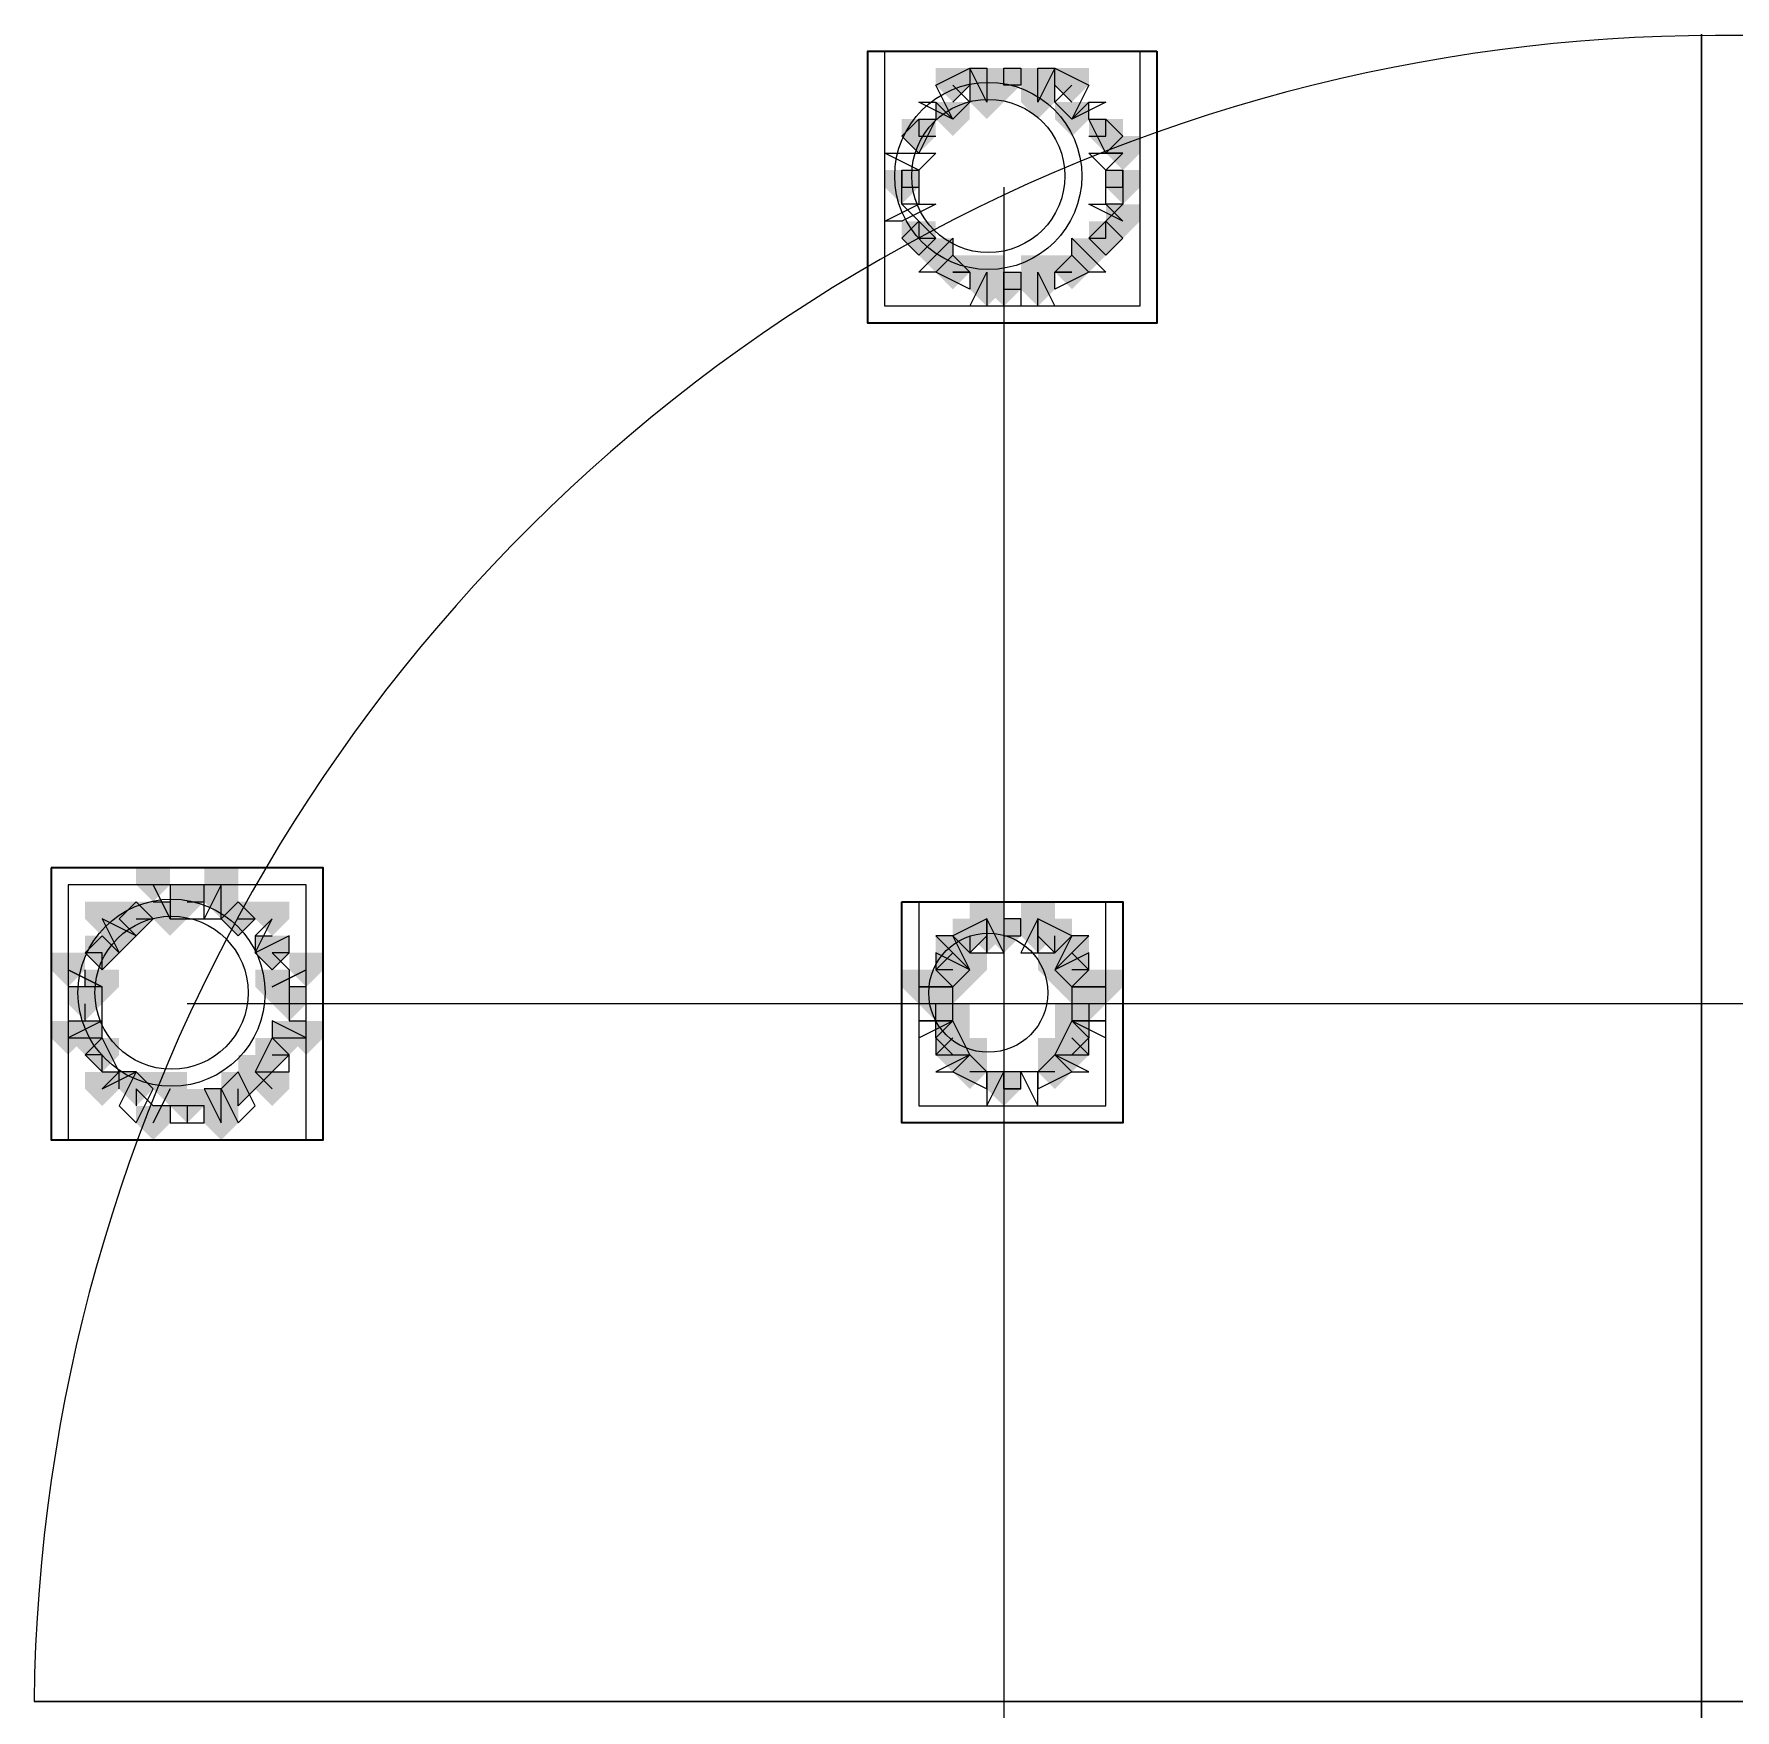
# Model space of a CAD drawing. Header units: millimetres. Extents: x 2315 to 4619, y 1334 to 1897.
# Drawn here: x 3998.01 to 4004.12, y 1541.67 to 1547.68 of the extents above; entities that cross this region are included whole.
import ezdxf

# ---------------------------------------------------------------- set-up
doc = ezdxf.new("R2010")
doc.units = ezdxf.units.MM
for name, color, linetype, true_color in [('PDF_10', 7, 'Continuous', 0x00b85c), ('PDF_AXIS', 7, 'Continuous', 0x00b85c), ('PDF_柱构件', 7, 'Continuous', 0x00b85c), ('PDF_转运站初步方案', 7, 'Continuous', 0x00b85c)]:
    doc.layers.add(name, color=color, linetype=linetype, true_color=true_color)
doc.layers.add('PDF_中心线层', color=1, linetype='Continuous')
doc.layers.add('PDF_粗实线层', color=7, linetype='Continuous')

msp = doc.modelspace()

# ---------------------------------------------------------------- hatches: boundary and pattern name
at = {"layer": 'PDF_10', "transparency": 33554559}
for points in [[(4001.3117, 1547.5601), (4001.2507, 1547.5601), (4001.2507, 1547.499), (4001.3117, 1547.4379), (4001.3728, 1547.499), (4001.3728, 1547.5601)], [(4001.3117, 1547.5601), (4001.2507, 1547.5601), (4001.2507, 1547.499), (4001.3117, 1547.4379), (4001.3728, 1547.499), (4001.3728, 1547.5601)], [(4001.495, 1547.5601), (4001.4339, 1547.5601), (4001.4339, 1547.499), (4001.495, 1547.4379), (4001.5561, 1547.499), (4001.5561, 1547.5601)], [(4001.495, 1547.5601), (4001.4339, 1547.5601), (4001.4339, 1547.499), (4001.495, 1547.4379), (4001.5561, 1547.499), (4001.5561, 1547.5601)], [(4001.7393, 1547.5601), (4001.6782, 1547.5601), (4001.6782, 1547.499), (4001.7393, 1547.4379), (4001.8004, 1547.499), (4001.8004, 1547.5601)], [(4001.7393, 1547.5601), (4001.6782, 1547.5601), (4001.6782, 1547.499), (4001.7393, 1547.4379), (4001.8004, 1547.499), (4001.8004, 1547.5601)], [(4001.1896, 1547.3768), (4001.1285, 1547.3768), (4001.1285, 1547.3157), (4001.1896, 1547.2547), (4001.2507, 1547.3157), (4001.2507, 1547.3768)], [(4001.1896, 1547.3768), (4001.1285, 1547.3768), (4001.1285, 1547.3157), (4001.1896, 1547.2547), (4001.2507, 1547.3157), (4001.2507, 1547.3768)], [(4001.8615, 1547.3768), (4001.8004, 1547.3768), (4001.8004, 1547.3157), (4001.8615, 1547.2547), (4001.9226, 1547.3157), (4001.9226, 1547.3768)], [(4001.8615, 1547.3768), (4001.8004, 1547.3768), (4001.8004, 1547.3157), (4001.8615, 1547.2547), (4001.9226, 1547.3157), (4001.9226, 1547.3768)], [(4001.1285, 1547.1936), (4001.0674, 1547.1936), (4001.0674, 1547.1325), (4001.1285, 1547.0714), (4001.1896, 1547.1325), (4001.1896, 1547.1936)], [(4001.1285, 1547.1936), (4001.0674, 1547.1936), (4001.0674, 1547.1325), (4001.1285, 1547.0714), (4001.1896, 1547.1325), (4001.1896, 1547.1936)], [(4001.9226, 1547.1936), (4001.8615, 1547.1936), (4001.8615, 1547.1325), (4001.9226, 1547.0714), (4001.9836, 1547.1325), (4001.9836, 1547.1936)], [(4001.9226, 1547.1936), (4001.8615, 1547.1936), (4001.8615, 1547.1325), (4001.9226, 1547.0714), (4001.9836, 1547.1325), (4001.9836, 1547.1936)], [(4001.1896, 1547.0103), (4001.1285, 1547.0103), (4001.1285, 1546.9493), (4001.1896, 1546.8882), (4001.2507, 1546.9493), (4001.2507, 1547.0103)], [(4001.1896, 1547.0103), (4001.1285, 1547.0103), (4001.1285, 1546.9493), (4001.1896, 1546.8882), (4001.2507, 1546.9493), (4001.2507, 1547.0103)], [(4001.8615, 1547.0103), (4001.8004, 1547.0103), (4001.8004, 1546.9493), (4001.8615, 1546.8882), (4001.9226, 1546.9493), (4001.9226, 1547.0103)], [(4001.8615, 1547.0103), (4001.8004, 1547.0103), (4001.8004, 1546.9493), (4001.8615, 1546.8882), (4001.9226, 1546.9493), (4001.9226, 1547.0103)], [(4001.3117, 1546.8882), (4001.2507, 1546.8882), (4001.2507, 1546.8271), (4001.3117, 1546.766), (4001.3728, 1546.8271), (4001.3728, 1546.8882)], [(4001.3117, 1546.8882), (4001.2507, 1546.8882), (4001.2507, 1546.8271), (4001.3117, 1546.766), (4001.3728, 1546.8271), (4001.3728, 1546.8882)], [(4001.7393, 1546.8882), (4001.6782, 1546.8882), (4001.6782, 1546.8271), (4001.7393, 1546.766), (4001.8004, 1546.8271), (4001.8004, 1546.8882)], [(4001.7393, 1546.8882), (4001.6782, 1546.8882), (4001.6782, 1546.8271), (4001.7393, 1546.766), (4001.8004, 1546.8271), (4001.8004, 1546.8882)], [(4001.495, 1546.8271), (4001.4339, 1546.8271), (4001.4339, 1546.766), (4001.495, 1546.7049), (4001.5561, 1546.766), (4001.5561, 1546.8271)], [(4001.495, 1546.8271), (4001.4339, 1546.8271), (4001.4339, 1546.766), (4001.495, 1546.7049), (4001.5561, 1546.766), (4001.5561, 1546.8271)], [(4001.495, 1546.8271), (4001.4339, 1546.8271), (4001.4339, 1546.766), (4001.495, 1546.7049), (4001.5561, 1546.766), (4001.5561, 1546.8271)], [(3998.5631, 1544.6282), (3998.502, 1544.6282), (3998.502, 1544.5671), (3998.5631, 1544.506), (3998.6242, 1544.5671), (3998.6242, 1544.6282)], [(3998.5631, 1544.6282), (3998.502, 1544.6282), (3998.502, 1544.5671), (3998.5631, 1544.506), (3998.6242, 1544.5671), (3998.6242, 1544.6282)], [(3998.5631, 1544.6282), (3998.502, 1544.6282), (3998.502, 1544.5671), (3998.5631, 1544.506), (3998.6242, 1544.5671), (3998.6242, 1544.6282)], [(3998.3798, 1544.5671), (3998.3188, 1544.5671), (3998.3188, 1544.506), (3998.3798, 1544.4449), (3998.4409, 1544.506), (3998.4409, 1544.5671)], [(3998.3798, 1544.5671), (3998.3188, 1544.5671), (3998.3188, 1544.506), (3998.3798, 1544.4449), (3998.4409, 1544.506), (3998.4409, 1544.5671)], [(3998.3798, 1544.5671), (3998.3188, 1544.5671), (3998.3188, 1544.506), (3998.3798, 1544.4449), (3998.4409, 1544.506), (3998.4409, 1544.5671)], [(3998.7463, 1544.5671), (3998.6853, 1544.5671), (3998.6853, 1544.506), (3998.7463, 1544.4449), (3998.8074, 1544.506), (3998.8074, 1544.5671)], [(3998.7463, 1544.5671), (3998.6853, 1544.5671), (3998.6853, 1544.506), (3998.7463, 1544.4449), (3998.8074, 1544.506), (3998.8074, 1544.5671)], [(3998.7463, 1544.5671), (3998.6853, 1544.5671), (3998.6853, 1544.506), (3998.7463, 1544.4449), (3998.8074, 1544.506), (3998.8074, 1544.5671)], [(4001.3728, 1544.506), (4001.3117, 1544.506), (4001.3117, 1544.4449), (4001.3728, 1544.3839), (4001.4339, 1544.4449), (4001.4339, 1544.506)], [(4001.3728, 1544.506), (4001.3117, 1544.506), (4001.3117, 1544.4449), (4001.3728, 1544.3839), (4001.4339, 1544.4449), (4001.4339, 1544.506)], [(4001.495, 1544.506), (4001.4339, 1544.506), (4001.4339, 1544.4449), (4001.495, 1544.3839), (4001.5561, 1544.4449), (4001.5561, 1544.506)], [(4001.495, 1544.506), (4001.4339, 1544.506), (4001.4339, 1544.4449), (4001.495, 1544.3839), (4001.5561, 1544.4449), (4001.5561, 1544.506)], [(4001.6782, 1544.506), (4001.6171, 1544.506), (4001.6171, 1544.4449), (4001.6782, 1544.3839), (4001.7393, 1544.4449), (4001.7393, 1544.506)], [(4001.6782, 1544.506), (4001.6171, 1544.506), (4001.6171, 1544.4449), (4001.6782, 1544.3839), (4001.7393, 1544.4449), (4001.7393, 1544.506)], [(3998.2577, 1544.4449), (3998.1966, 1544.4449), (3998.1966, 1544.3839), (3998.2577, 1544.3228), (3998.3188, 1544.3839), (3998.3188, 1544.4449)], [(3998.2577, 1544.4449), (3998.1966, 1544.4449), (3998.1966, 1544.3839), (3998.2577, 1544.3228), (3998.3188, 1544.3839), (3998.3188, 1544.4449)], [(3998.8685, 1544.4449), (3998.8074, 1544.4449), (3998.8074, 1544.3839), (3998.8685, 1544.3228), (3998.9296, 1544.3839), (3998.9296, 1544.4449)], [(3998.8685, 1544.4449), (3998.8074, 1544.4449), (3998.8074, 1544.3839), (3998.8685, 1544.3228), (3998.9296, 1544.3839), (3998.9296, 1544.4449)], [(4001.3117, 1544.3839), (4001.2507, 1544.3839), (4001.2507, 1544.3228), (4001.3117, 1544.2617), (4001.3728, 1544.3228), (4001.3728, 1544.3839)], [(4001.3117, 1544.3839), (4001.2507, 1544.3839), (4001.2507, 1544.3228), (4001.3117, 1544.2617), (4001.3728, 1544.3228), (4001.3728, 1544.3839)], [(4001.7393, 1544.3839), (4001.6782, 1544.3839), (4001.6782, 1544.3228), (4001.7393, 1544.2617), (4001.8004, 1544.3228), (4001.8004, 1544.3839)], [(4001.7393, 1544.3839), (4001.6782, 1544.3839), (4001.6782, 1544.3228), (4001.7393, 1544.2617), (4001.8004, 1544.3228), (4001.8004, 1544.3839)], [(3998.1966, 1544.2617), (3998.1355, 1544.2617), (3998.1355, 1544.2006), (3998.1966, 1544.1395), (3998.2577, 1544.2006), (3998.2577, 1544.2617)], [(3998.1966, 1544.2617), (3998.1355, 1544.2617), (3998.1355, 1544.2006), (3998.1966, 1544.1395), (3998.2577, 1544.2006), (3998.2577, 1544.2617)], [(3998.1966, 1544.2617), (3998.1355, 1544.2617), (3998.1355, 1544.2006), (3998.1966, 1544.1395), (3998.2577, 1544.2006), (3998.2577, 1544.2617)], [(3998.9296, 1544.2617), (3998.8685, 1544.2617), (3998.8685, 1544.2006), (3998.9296, 1544.1395), (3998.9907, 1544.2006), (3998.9907, 1544.2617)], [(3998.9296, 1544.2617), (3998.8685, 1544.2617), (3998.8685, 1544.2006), (3998.9296, 1544.1395), (3998.9907, 1544.2006), (3998.9907, 1544.2617)], [(4001.2507, 1544.2617), (4001.1896, 1544.2617), (4001.1896, 1544.2006), (4001.2507, 1544.1395), (4001.3117, 1544.2006), (4001.3117, 1544.2617)], [(4001.2507, 1544.2617), (4001.1896, 1544.2617), (4001.1896, 1544.2006), (4001.2507, 1544.1395), (4001.3117, 1544.2006), (4001.3117, 1544.2617)], [(4001.2507, 1544.2617), (4001.1896, 1544.2617), (4001.1896, 1544.2006), (4001.2507, 1544.1395), (4001.3117, 1544.2006), (4001.3117, 1544.2617)], [(4001.8004, 1544.2617), (4001.7393, 1544.2617), (4001.7393, 1544.2006), (4001.8004, 1544.1395), (4001.8615, 1544.2006), (4001.8615, 1544.2617)], [(4001.8004, 1544.2617), (4001.7393, 1544.2617), (4001.7393, 1544.2006), (4001.8004, 1544.1395), (4001.8615, 1544.2006), (4001.8615, 1544.2617)], [(4001.8004, 1544.2617), (4001.7393, 1544.2617), (4001.7393, 1544.2006), (4001.8004, 1544.1395), (4001.8615, 1544.2006), (4001.8615, 1544.2617)], [(4001.3117, 1544.1395), (4001.2507, 1544.1395), (4001.2507, 1544.0784), (4001.3117, 1544.0174), (4001.3728, 1544.0784), (4001.3728, 1544.1395)], [(4001.3117, 1544.1395), (4001.2507, 1544.1395), (4001.2507, 1544.0784), (4001.3117, 1544.0174), (4001.3728, 1544.0784), (4001.3728, 1544.1395)], [(4001.7393, 1544.1395), (4001.6782, 1544.1395), (4001.6782, 1544.0784), (4001.7393, 1544.0174), (4001.8004, 1544.0784), (4001.8004, 1544.1395)], [(4001.7393, 1544.1395), (4001.6782, 1544.1395), (4001.6782, 1544.0784), (4001.7393, 1544.0174), (4001.8004, 1544.0784), (4001.8004, 1544.1395)], [(3998.2577, 1544.0784), (3998.1966, 1544.0784), (3998.1966, 1544.0174), (3998.2577, 1543.9563), (3998.3188, 1544.0174), (3998.3188, 1544.0784)], [(3998.2577, 1544.0784), (3998.1966, 1544.0784), (3998.1966, 1544.0174), (3998.2577, 1543.9563), (3998.3188, 1544.0174), (3998.3188, 1544.0784)], [(3998.8685, 1544.0784), (3998.8074, 1544.0784), (3998.8074, 1544.0174), (3998.8685, 1543.9563), (3998.9296, 1544.0174), (3998.9296, 1544.0784)], [(3998.8685, 1544.0784), (3998.8074, 1544.0784), (3998.8074, 1544.0174), (3998.8685, 1543.9563), (3998.9296, 1544.0174), (3998.9296, 1544.0784)], [(4001.3728, 1544.0174), (4001.3117, 1544.0174), (4001.3117, 1543.9563), (4001.3728, 1543.8952), (4001.4339, 1543.9563), (4001.4339, 1544.0174)], [(4001.3728, 1544.0174), (4001.3117, 1544.0174), (4001.3117, 1543.9563), (4001.3728, 1543.8952), (4001.4339, 1543.9563), (4001.4339, 1544.0174)], [(4001.3728, 1544.0174), (4001.3117, 1544.0174), (4001.3117, 1543.9563), (4001.3728, 1543.8952), (4001.4339, 1543.9563), (4001.4339, 1544.0174)], [(4001.6782, 1544.0174), (4001.6171, 1544.0174), (4001.6171, 1543.9563), (4001.6782, 1543.8952), (4001.7393, 1543.9563), (4001.7393, 1544.0174)], [(4001.6782, 1544.0174), (4001.6171, 1544.0174), (4001.6171, 1543.9563), (4001.6782, 1543.8952), (4001.7393, 1543.9563), (4001.7393, 1544.0174)], [(4001.6782, 1544.0174), (4001.6171, 1544.0174), (4001.6171, 1543.9563), (4001.6782, 1543.8952), (4001.7393, 1543.9563), (4001.7393, 1544.0174)], [(3998.3798, 1543.9563), (3998.3188, 1543.9563), (3998.3188, 1543.8952), (3998.3798, 1543.8341), (3998.4409, 1543.8952), (3998.4409, 1543.9563)], [(3998.3798, 1543.9563), (3998.3188, 1543.9563), (3998.3188, 1543.8952), (3998.3798, 1543.8341), (3998.4409, 1543.8952), (3998.4409, 1543.9563)], [(3998.7463, 1543.9563), (3998.6853, 1543.9563), (3998.6853, 1543.8952), (3998.7463, 1543.8341), (3998.8074, 1543.8952), (3998.8074, 1543.9563)], [(3998.7463, 1543.9563), (3998.6853, 1543.9563), (3998.6853, 1543.8952), (3998.7463, 1543.8341), (3998.8074, 1543.8952), (3998.8074, 1543.9563)], [(4001.495, 1543.9563), (4001.4339, 1543.9563), (4001.4339, 1543.8952), (4001.495, 1543.8341), (4001.5561, 1543.8952), (4001.5561, 1543.9563)], [(4001.495, 1543.9563), (4001.4339, 1543.9563), (4001.4339, 1543.8952), (4001.495, 1543.8341), (4001.5561, 1543.8952), (4001.5561, 1543.9563)], [(3998.5631, 1543.8952), (3998.502, 1543.8952), (3998.502, 1543.8341), (3998.5631, 1543.773), (3998.6242, 1543.8341), (3998.6242, 1543.8952)], [(3998.5631, 1543.8952), (3998.502, 1543.8952), (3998.502, 1543.8341), (3998.5631, 1543.773), (3998.6242, 1543.8341), (3998.6242, 1543.8952)]]:
    msp.add_hatch(color=256, dxfattribs=at).paths.add_polyline_path(points)
at = {"layer": 'PDF_柱构件', "transparency": 33554559}
for points in [[(4001.4339, 1547.5601), (4001.3728, 1547.5601), (4001.3728, 1547.499), (4001.4339, 1547.4379), (4001.495, 1547.499), (4001.495, 1547.5601)], [(4001.6171, 1547.5601), (4001.5561, 1547.5601), (4001.5561, 1547.499), (4001.6171, 1547.4379), (4001.6782, 1547.499), (4001.6782, 1547.5601)], [(4001.4339, 1547.499), (4001.3728, 1547.499), (4001.3728, 1547.4379), (4001.4339, 1547.3768), (4001.495, 1547.4379), (4001.495, 1547.499)], [(4001.6171, 1547.499), (4001.5561, 1547.499), (4001.5561, 1547.4379), (4001.6171, 1547.3768), (4001.6782, 1547.4379), (4001.6782, 1547.499)], [(4001.3117, 1547.4379), (4001.2507, 1547.4379), (4001.2507, 1547.3768), (4001.3117, 1547.3157), (4001.3728, 1547.3768), (4001.3728, 1547.4379)], [(4001.7393, 1547.4379), (4001.6782, 1547.4379), (4001.6782, 1547.3768), (4001.7393, 1547.3157), (4001.8004, 1547.3768), (4001.8004, 1547.4379)], [(4001.9226, 1547.3157), (4001.8615, 1547.3157), (4001.8615, 1547.2547), (4001.9226, 1547.1936), (4001.9836, 1547.2547), (4001.9836, 1547.3157)], [(4001.9226, 1547.0714), (4001.8615, 1547.0714), (4001.8615, 1547.0103), (4001.9226, 1546.9493), (4001.9836, 1547.0103), (4001.9836, 1547.0714)], [(4001.2507, 1546.9493), (4001.1896, 1546.9493), (4001.1896, 1546.8882), (4001.2507, 1546.8271), (4001.3117, 1546.8882), (4001.3117, 1546.9493)], [(4001.8004, 1546.9493), (4001.7393, 1546.9493), (4001.7393, 1546.8882), (4001.8004, 1546.8271), (4001.8615, 1546.8882), (4001.8615, 1546.9493)], [(4001.4339, 1546.8882), (4001.3728, 1546.8882), (4001.3728, 1546.8271), (4001.4339, 1546.766), (4001.495, 1546.8271), (4001.495, 1546.8882)], [(4001.6171, 1546.8882), (4001.5561, 1546.8882), (4001.5561, 1546.8271), (4001.6171, 1546.766), (4001.6782, 1546.8271), (4001.6782, 1546.8882)], [(4001.4339, 1546.8271), (4001.3728, 1546.8271), (4001.3728, 1546.766), (4001.4339, 1546.7049), (4001.495, 1546.766), (4001.495, 1546.8271)], [(4001.6171, 1546.8271), (4001.5561, 1546.8271), (4001.5561, 1546.766), (4001.6171, 1546.7049), (4001.6782, 1546.766), (4001.6782, 1546.8271)], [(3998.4409, 1544.6893), (3998.3798, 1544.6893), (3998.3798, 1544.6282), (3998.4409, 1544.5671), (3998.502, 1544.6282), (3998.502, 1544.6893)], [(3998.6853, 1544.6893), (3998.6242, 1544.6893), (3998.6242, 1544.6282), (3998.6853, 1544.5671), (3998.7463, 1544.6282), (3998.7463, 1544.6893)], [(3998.6853, 1544.6282), (3998.6242, 1544.6282), (3998.6242, 1544.5671), (3998.6853, 1544.506), (3998.7463, 1544.5671), (3998.7463, 1544.6282)], [(3998.2577, 1544.5671), (3998.1966, 1544.5671), (3998.1966, 1544.506), (3998.2577, 1544.4449), (3998.3188, 1544.506), (3998.3188, 1544.5671)], [(3998.502, 1544.5671), (3998.4409, 1544.5671), (3998.4409, 1544.506), (3998.502, 1544.4449), (3998.5631, 1544.506), (3998.5631, 1544.5671)], [(3998.8685, 1544.5671), (3998.8074, 1544.5671), (3998.8074, 1544.506), (3998.8685, 1544.4449), (3998.9296, 1544.506), (3998.9296, 1544.5671)], [(4001.4339, 1544.5671), (4001.3728, 1544.5671), (4001.3728, 1544.506), (4001.4339, 1544.4449), (4001.495, 1544.506), (4001.495, 1544.5671)], [(4001.6171, 1544.5671), (4001.5561, 1544.5671), (4001.5561, 1544.506), (4001.6171, 1544.4449), (4001.6782, 1544.506), (4001.6782, 1544.5671)], [(3998.3188, 1544.506), (3998.2577, 1544.506), (3998.2577, 1544.4449), (3998.3188, 1544.3839), (3998.3798, 1544.4449), (3998.3798, 1544.506)], [(4001.4339, 1544.506), (4001.3728, 1544.506), (4001.3728, 1544.4449), (4001.4339, 1544.3839), (4001.495, 1544.4449), (4001.495, 1544.506)], [(4001.6171, 1544.506), (4001.5561, 1544.506), (4001.5561, 1544.4449), (4001.6171, 1544.3839), (4001.6782, 1544.4449), (4001.6782, 1544.506)], [(4001.3117, 1544.4449), (4001.2507, 1544.4449), (4001.2507, 1544.3839), (4001.3117, 1544.3228), (4001.3728, 1544.3839), (4001.3728, 1544.4449)], [(4001.7393, 1544.4449), (4001.6782, 1544.4449), (4001.6782, 1544.3839), (4001.7393, 1544.3228), (4001.8004, 1544.3839), (4001.8004, 1544.4449)], [(3998.1355, 1544.3839), (3998.0744, 1544.3839), (3998.0744, 1544.3228), (3998.1355, 1544.2617), (3998.1966, 1544.3228), (3998.1966, 1544.3839)], [(3998.9907, 1544.3839), (3998.9296, 1544.3839), (3998.9296, 1544.3228), (3998.9907, 1544.2617), (3999.0517, 1544.3228), (3999.0517, 1544.3839)], [(4001.3728, 1544.3839), (4001.3117, 1544.3839), (4001.3117, 1544.3228), (4001.3728, 1544.2617), (4001.4339, 1544.3228), (4001.4339, 1544.3839)], [(4001.6782, 1544.3839), (4001.6171, 1544.3839), (4001.6171, 1544.3228), (4001.6782, 1544.2617), (4001.7393, 1544.3228), (4001.7393, 1544.3839)], [(3998.2577, 1544.3228), (3998.1966, 1544.3228), (3998.1966, 1544.2617), (3998.2577, 1544.2006), (3998.3188, 1544.2617), (3998.3188, 1544.3228)], [(3998.8685, 1544.3228), (3998.8074, 1544.3228), (3998.8074, 1544.2617), (3998.8685, 1544.2006), (3998.9296, 1544.2617), (3998.9296, 1544.3228)], [(4001.1896, 1544.3228), (4001.1285, 1544.3228), (4001.1285, 1544.2617), (4001.1896, 1544.2006), (4001.2507, 1544.2617), (4001.2507, 1544.3228)], [(4001.2507, 1544.3228), (4001.1896, 1544.3228), (4001.1896, 1544.2617), (4001.2507, 1544.2006), (4001.3117, 1544.2617), (4001.3117, 1544.3228)], [(4001.3117, 1544.3228), (4001.2507, 1544.3228), (4001.2507, 1544.2617), (4001.3117, 1544.2006), (4001.3728, 1544.2617), (4001.3728, 1544.3228)], [(4001.7393, 1544.3228), (4001.6782, 1544.3228), (4001.6782, 1544.2617), (4001.7393, 1544.2006), (4001.8004, 1544.2617), (4001.8004, 1544.3228)], [(4001.8004, 1544.3228), (4001.7393, 1544.3228), (4001.7393, 1544.2617), (4001.8004, 1544.2006), (4001.8615, 1544.2617), (4001.8615, 1544.3228)], [(4001.8615, 1544.3228), (4001.8004, 1544.3228), (4001.8004, 1544.2617), (4001.8615, 1544.2006), (4001.9226, 1544.2617), (4001.9226, 1544.3228)], [(4001.3117, 1544.2006), (4001.2507, 1544.2006), (4001.2507, 1544.1395), (4001.3117, 1544.0784), (4001.3728, 1544.1395), (4001.3728, 1544.2006)], [(4001.7393, 1544.2006), (4001.6782, 1544.2006), (4001.6782, 1544.1395), (4001.7393, 1544.0784), (4001.8004, 1544.1395), (4001.8004, 1544.2006)], [(3998.1355, 1544.1395), (3998.0744, 1544.1395), (3998.0744, 1544.0784), (3998.1355, 1544.0174), (3998.1966, 1544.0784), (3998.1966, 1544.1395)], [(3998.1966, 1544.1395), (3998.1355, 1544.1395), (3998.1355, 1544.0784), (3998.1966, 1544.0174), (3998.2577, 1544.0784), (3998.2577, 1544.1395)], [(3998.9296, 1544.1395), (3998.8685, 1544.1395), (3998.8685, 1544.0784), (3998.9296, 1544.0174), (3998.9907, 1544.0784), (3998.9907, 1544.1395)], [(3998.9907, 1544.1395), (3998.9296, 1544.1395), (3998.9296, 1544.0784), (3998.9907, 1544.0174), (3999.0517, 1544.0784), (3999.0517, 1544.1395)], [(4001.3117, 1544.0784), (4001.2507, 1544.0784), (4001.2507, 1544.0174), (4001.3117, 1543.9563), (4001.3728, 1544.0174), (4001.3728, 1544.0784)], [(4001.3728, 1544.0784), (4001.3117, 1544.0784), (4001.3117, 1544.0174), (4001.3728, 1543.9563), (4001.4339, 1544.0174), (4001.4339, 1544.0784)], [(4001.6782, 1544.0784), (4001.6171, 1544.0784), (4001.6171, 1544.0174), (4001.6782, 1543.9563), (4001.7393, 1544.0174), (4001.7393, 1544.0784)], [(4001.7393, 1544.0784), (4001.6782, 1544.0784), (4001.6782, 1544.0174), (4001.7393, 1543.9563), (4001.8004, 1544.0174), (4001.8004, 1544.0784)], [(3998.8074, 1544.0174), (3998.7463, 1544.0174), (3998.7463, 1543.9563), (3998.8074, 1543.8952), (3998.8685, 1543.9563), (3998.8685, 1544.0174)], [(3998.2577, 1543.9563), (3998.1966, 1543.9563), (3998.1966, 1543.8952), (3998.2577, 1543.8341), (3998.3188, 1543.8952), (3998.3188, 1543.9563)], [(3998.502, 1543.9563), (3998.4409, 1543.9563), (3998.4409, 1543.8952), (3998.502, 1543.8341), (3998.5631, 1543.8952), (3998.5631, 1543.9563)], [(3998.8685, 1543.9563), (3998.8074, 1543.9563), (3998.8074, 1543.8952), (3998.8685, 1543.8341), (3998.9296, 1543.8952), (3998.9296, 1543.9563)], [(3998.6853, 1543.8952), (3998.6242, 1543.8952), (3998.6242, 1543.8341), (3998.6853, 1543.773), (3998.7463, 1543.8341), (3998.7463, 1543.8952)], [(3998.4409, 1543.8341), (3998.3798, 1543.8341), (3998.3798, 1543.773), (3998.4409, 1543.712), (3998.502, 1543.773), (3998.502, 1543.8341)], [(3998.6853, 1543.8341), (3998.6242, 1543.8341), (3998.6242, 1543.773), (3998.6853, 1543.712), (3998.7463, 1543.773), (3998.7463, 1543.8341)]]:
    msp.add_hatch(color=256, dxfattribs=at).paths.add_polyline_path(points)
at = {"layer": 'PDF_转运站初步方案', "transparency": 33554559}
for points in [[(4001.3117, 1547.5601), (4001.2507, 1547.5601), (4001.2507, 1547.499), (4001.3117, 1547.4379), (4001.3728, 1547.499), (4001.3728, 1547.5601)], [(4001.3117, 1547.5601), (4001.2507, 1547.5601), (4001.2507, 1547.499), (4001.3117, 1547.4379), (4001.3728, 1547.499), (4001.3728, 1547.5601)], [(4001.495, 1547.5601), (4001.4339, 1547.5601), (4001.4339, 1547.499), (4001.495, 1547.4379), (4001.5561, 1547.499), (4001.5561, 1547.5601)], [(4001.495, 1547.5601), (4001.4339, 1547.5601), (4001.4339, 1547.499), (4001.495, 1547.4379), (4001.5561, 1547.499), (4001.5561, 1547.5601)], [(4001.7393, 1547.5601), (4001.6782, 1547.5601), (4001.6782, 1547.499), (4001.7393, 1547.4379), (4001.8004, 1547.499), (4001.8004, 1547.5601)], [(4001.7393, 1547.5601), (4001.6782, 1547.5601), (4001.6782, 1547.499), (4001.7393, 1547.4379), (4001.8004, 1547.499), (4001.8004, 1547.5601)], [(4001.1896, 1547.3768), (4001.1285, 1547.3768), (4001.1285, 1547.3157), (4001.1896, 1547.2547), (4001.2507, 1547.3157), (4001.2507, 1547.3768)], [(4001.1896, 1547.3768), (4001.1285, 1547.3768), (4001.1285, 1547.3157), (4001.1896, 1547.2547), (4001.2507, 1547.3157), (4001.2507, 1547.3768)], [(4001.8615, 1547.3768), (4001.8004, 1547.3768), (4001.8004, 1547.3157), (4001.8615, 1547.2547), (4001.9226, 1547.3157), (4001.9226, 1547.3768)], [(4001.8615, 1547.3768), (4001.8004, 1547.3768), (4001.8004, 1547.3157), (4001.8615, 1547.2547), (4001.9226, 1547.3157), (4001.9226, 1547.3768)], [(4001.1285, 1547.1936), (4001.0674, 1547.1936), (4001.0674, 1547.1325), (4001.1285, 1547.0714), (4001.1896, 1547.1325), (4001.1896, 1547.1936)], [(4001.1285, 1547.1936), (4001.0674, 1547.1936), (4001.0674, 1547.1325), (4001.1285, 1547.0714), (4001.1896, 1547.1325), (4001.1896, 1547.1936)], [(4001.9226, 1547.1936), (4001.8615, 1547.1936), (4001.8615, 1547.1325), (4001.9226, 1547.0714), (4001.9836, 1547.1325), (4001.9836, 1547.1936)], [(4001.9226, 1547.1936), (4001.8615, 1547.1936), (4001.8615, 1547.1325), (4001.9226, 1547.0714), (4001.9836, 1547.1325), (4001.9836, 1547.1936)], [(4001.1896, 1547.0103), (4001.1285, 1547.0103), (4001.1285, 1546.9493), (4001.1896, 1546.8882), (4001.2507, 1546.9493), (4001.2507, 1547.0103)], [(4001.1896, 1547.0103), (4001.1285, 1547.0103), (4001.1285, 1546.9493), (4001.1896, 1546.8882), (4001.2507, 1546.9493), (4001.2507, 1547.0103)], [(4001.8615, 1547.0103), (4001.8004, 1547.0103), (4001.8004, 1546.9493), (4001.8615, 1546.8882), (4001.9226, 1546.9493), (4001.9226, 1547.0103)], [(4001.8615, 1547.0103), (4001.8004, 1547.0103), (4001.8004, 1546.9493), (4001.8615, 1546.8882), (4001.9226, 1546.9493), (4001.9226, 1547.0103)], [(4001.3117, 1546.8882), (4001.2507, 1546.8882), (4001.2507, 1546.8271), (4001.3117, 1546.766), (4001.3728, 1546.8271), (4001.3728, 1546.8882)], [(4001.3117, 1546.8882), (4001.2507, 1546.8882), (4001.2507, 1546.8271), (4001.3117, 1546.766), (4001.3728, 1546.8271), (4001.3728, 1546.8882)], [(4001.7393, 1546.8882), (4001.6782, 1546.8882), (4001.6782, 1546.8271), (4001.7393, 1546.766), (4001.8004, 1546.8271), (4001.8004, 1546.8882)], [(4001.7393, 1546.8882), (4001.6782, 1546.8882), (4001.6782, 1546.8271), (4001.7393, 1546.766), (4001.8004, 1546.8271), (4001.8004, 1546.8882)], [(4001.495, 1546.8271), (4001.4339, 1546.8271), (4001.4339, 1546.766), (4001.495, 1546.7049), (4001.5561, 1546.766), (4001.5561, 1546.8271)], [(4001.495, 1546.8271), (4001.4339, 1546.8271), (4001.4339, 1546.766), (4001.495, 1546.7049), (4001.5561, 1546.766), (4001.5561, 1546.8271)], [(3998.5631, 1544.6282), (3998.502, 1544.6282), (3998.502, 1544.5671), (3998.5631, 1544.506), (3998.6242, 1544.5671), (3998.6242, 1544.6282)], [(3998.5631, 1544.6282), (3998.502, 1544.6282), (3998.502, 1544.5671), (3998.5631, 1544.506), (3998.6242, 1544.5671), (3998.6242, 1544.6282)], [(3998.3798, 1544.5671), (3998.3188, 1544.5671), (3998.3188, 1544.506), (3998.3798, 1544.4449), (3998.4409, 1544.506), (3998.4409, 1544.5671)], [(3998.3798, 1544.5671), (3998.3188, 1544.5671), (3998.3188, 1544.506), (3998.3798, 1544.4449), (3998.4409, 1544.506), (3998.4409, 1544.5671)], [(3998.7463, 1544.5671), (3998.6853, 1544.5671), (3998.6853, 1544.506), (3998.7463, 1544.4449), (3998.8074, 1544.506), (3998.8074, 1544.5671)], [(3998.7463, 1544.5671), (3998.6853, 1544.5671), (3998.6853, 1544.506), (3998.7463, 1544.4449), (3998.8074, 1544.506), (3998.8074, 1544.5671)], [(4001.3728, 1544.506), (4001.3117, 1544.506), (4001.3117, 1544.4449), (4001.3728, 1544.3839), (4001.4339, 1544.4449), (4001.4339, 1544.506)], [(4001.3728, 1544.506), (4001.3117, 1544.506), (4001.3117, 1544.4449), (4001.3728, 1544.3839), (4001.4339, 1544.4449), (4001.4339, 1544.506)], [(4001.495, 1544.506), (4001.4339, 1544.506), (4001.4339, 1544.4449), (4001.495, 1544.3839), (4001.5561, 1544.4449), (4001.5561, 1544.506)], [(4001.495, 1544.506), (4001.4339, 1544.506), (4001.4339, 1544.4449), (4001.495, 1544.3839), (4001.5561, 1544.4449), (4001.5561, 1544.506)], [(4001.6782, 1544.506), (4001.6171, 1544.506), (4001.6171, 1544.4449), (4001.6782, 1544.3839), (4001.7393, 1544.4449), (4001.7393, 1544.506)], [(4001.6782, 1544.506), (4001.6171, 1544.506), (4001.6171, 1544.4449), (4001.6782, 1544.3839), (4001.7393, 1544.4449), (4001.7393, 1544.506)], [(3998.2577, 1544.4449), (3998.1966, 1544.4449), (3998.1966, 1544.3839), (3998.2577, 1544.3228), (3998.3188, 1544.3839), (3998.3188, 1544.4449)], [(3998.2577, 1544.4449), (3998.1966, 1544.4449), (3998.1966, 1544.3839), (3998.2577, 1544.3228), (3998.3188, 1544.3839), (3998.3188, 1544.4449)], [(3998.8685, 1544.4449), (3998.8074, 1544.4449), (3998.8074, 1544.3839), (3998.8685, 1544.3228), (3998.9296, 1544.3839), (3998.9296, 1544.4449)], [(3998.8685, 1544.4449), (3998.8074, 1544.4449), (3998.8074, 1544.3839), (3998.8685, 1544.3228), (3998.9296, 1544.3839), (3998.9296, 1544.4449)], [(4001.3117, 1544.3839), (4001.2507, 1544.3839), (4001.2507, 1544.3228), (4001.3117, 1544.2617), (4001.3728, 1544.3228), (4001.3728, 1544.3839)], [(4001.3117, 1544.3839), (4001.2507, 1544.3839), (4001.2507, 1544.3228), (4001.3117, 1544.2617), (4001.3728, 1544.3228), (4001.3728, 1544.3839)], [(4001.7393, 1544.3839), (4001.6782, 1544.3839), (4001.6782, 1544.3228), (4001.7393, 1544.2617), (4001.8004, 1544.3228), (4001.8004, 1544.3839)], [(4001.7393, 1544.3839), (4001.6782, 1544.3839), (4001.6782, 1544.3228), (4001.7393, 1544.2617), (4001.8004, 1544.3228), (4001.8004, 1544.3839)], [(3998.1966, 1544.2617), (3998.1355, 1544.2617), (3998.1355, 1544.2006), (3998.1966, 1544.1395), (3998.2577, 1544.2006), (3998.2577, 1544.2617)], [(3998.1966, 1544.2617), (3998.1355, 1544.2617), (3998.1355, 1544.2006), (3998.1966, 1544.1395), (3998.2577, 1544.2006), (3998.2577, 1544.2617)], [(3998.9296, 1544.2617), (3998.8685, 1544.2617), (3998.8685, 1544.2006), (3998.9296, 1544.1395), (3998.9907, 1544.2006), (3998.9907, 1544.2617)], [(3998.9296, 1544.2617), (3998.8685, 1544.2617), (3998.8685, 1544.2006), (3998.9296, 1544.1395), (3998.9907, 1544.2006), (3998.9907, 1544.2617)], [(4001.2507, 1544.2617), (4001.1896, 1544.2617), (4001.1896, 1544.2006), (4001.2507, 1544.1395), (4001.3117, 1544.2006), (4001.3117, 1544.2617)], [(4001.2507, 1544.2617), (4001.1896, 1544.2617), (4001.1896, 1544.2006), (4001.2507, 1544.1395), (4001.3117, 1544.2006), (4001.3117, 1544.2617)], [(4001.8004, 1544.2617), (4001.7393, 1544.2617), (4001.7393, 1544.2006), (4001.8004, 1544.1395), (4001.8615, 1544.2006), (4001.8615, 1544.2617)], [(4001.8004, 1544.2617), (4001.7393, 1544.2617), (4001.7393, 1544.2006), (4001.8004, 1544.1395), (4001.8615, 1544.2006), (4001.8615, 1544.2617)], [(4001.3117, 1544.1395), (4001.2507, 1544.1395), (4001.2507, 1544.0784), (4001.3117, 1544.0174), (4001.3728, 1544.0784), (4001.3728, 1544.1395)], [(4001.3117, 1544.1395), (4001.2507, 1544.1395), (4001.2507, 1544.0784), (4001.3117, 1544.0174), (4001.3728, 1544.0784), (4001.3728, 1544.1395)], [(4001.7393, 1544.1395), (4001.6782, 1544.1395), (4001.6782, 1544.0784), (4001.7393, 1544.0174), (4001.8004, 1544.0784), (4001.8004, 1544.1395)], [(4001.7393, 1544.1395), (4001.6782, 1544.1395), (4001.6782, 1544.0784), (4001.7393, 1544.0174), (4001.8004, 1544.0784), (4001.8004, 1544.1395)], [(3998.2577, 1544.0784), (3998.1966, 1544.0784), (3998.1966, 1544.0174), (3998.2577, 1543.9563), (3998.3188, 1544.0174), (3998.3188, 1544.0784)], [(3998.2577, 1544.0784), (3998.1966, 1544.0784), (3998.1966, 1544.0174), (3998.2577, 1543.9563), (3998.3188, 1544.0174), (3998.3188, 1544.0784)], [(3998.8685, 1544.0784), (3998.8074, 1544.0784), (3998.8074, 1544.0174), (3998.8685, 1543.9563), (3998.9296, 1544.0174), (3998.9296, 1544.0784)], [(3998.8685, 1544.0784), (3998.8074, 1544.0784), (3998.8074, 1544.0174), (3998.8685, 1543.9563), (3998.9296, 1544.0174), (3998.9296, 1544.0784)], [(4001.3728, 1544.0174), (4001.3117, 1544.0174), (4001.3117, 1543.9563), (4001.3728, 1543.8952), (4001.4339, 1543.9563), (4001.4339, 1544.0174)], [(4001.3728, 1544.0174), (4001.3117, 1544.0174), (4001.3117, 1543.9563), (4001.3728, 1543.8952), (4001.4339, 1543.9563), (4001.4339, 1544.0174)], [(4001.6782, 1544.0174), (4001.6171, 1544.0174), (4001.6171, 1543.9563), (4001.6782, 1543.8952), (4001.7393, 1543.9563), (4001.7393, 1544.0174)], [(4001.6782, 1544.0174), (4001.6171, 1544.0174), (4001.6171, 1543.9563), (4001.6782, 1543.8952), (4001.7393, 1543.9563), (4001.7393, 1544.0174)], [(3998.3798, 1543.9563), (3998.3188, 1543.9563), (3998.3188, 1543.8952), (3998.3798, 1543.8341), (3998.4409, 1543.8952), (3998.4409, 1543.9563)], [(3998.3798, 1543.9563), (3998.3188, 1543.9563), (3998.3188, 1543.8952), (3998.3798, 1543.8341), (3998.4409, 1543.8952), (3998.4409, 1543.9563)], [(3998.7463, 1543.9563), (3998.6853, 1543.9563), (3998.6853, 1543.8952), (3998.7463, 1543.8341), (3998.8074, 1543.8952), (3998.8074, 1543.9563)], [(3998.7463, 1543.9563), (3998.6853, 1543.9563), (3998.6853, 1543.8952), (3998.7463, 1543.8341), (3998.8074, 1543.8952), (3998.8074, 1543.9563)], [(4001.495, 1543.9563), (4001.4339, 1543.9563), (4001.4339, 1543.8952), (4001.495, 1543.8341), (4001.5561, 1543.8952), (4001.5561, 1543.9563)], [(4001.495, 1543.9563), (4001.4339, 1543.9563), (4001.4339, 1543.8952), (4001.495, 1543.8341), (4001.5561, 1543.8952), (4001.5561, 1543.9563)], [(3998.5631, 1543.8952), (3998.502, 1543.8952), (3998.502, 1543.8341), (3998.5631, 1543.773), (3998.6242, 1543.8341), (3998.6242, 1543.8952)], [(3998.5631, 1543.8952), (3998.502, 1543.8952), (3998.502, 1543.8341), (3998.5631, 1543.773), (3998.6242, 1543.8341), (3998.6242, 1543.8952)]]:
    msp.add_hatch(color=256, dxfattribs=at).paths.add_polyline_path(points)

# ---------------------------------------------------------------- linework, layer by layer
at = {"layer": 'PDF_10', "lineweight": 18}
for points in [[(4001.5561, 1547.499), (4001.495, 1547.499), (4001.495, 1547.5601)], [(4001.3728, 1547.499), (4001.3117, 1547.4379)], [(4001.3728, 1547.4379), (4001.3117, 1547.499)], [(4001.7393, 1547.4379), (4001.6782, 1547.499)], [(4001.6782, 1547.4379), (4001.7393, 1547.499)], [(4001.1896, 1547.3768), (4001.1896, 1547.3157), (4001.2507, 1547.3157)], [(4001.8004, 1547.3157), (4001.8615, 1547.3157), (4001.8615, 1547.3768)], [(4001.1285, 1547.1936), (4001.1285, 1547.1325), (4001.1896, 1547.1325)], [(4001.8615, 1547.1325), (4001.9226, 1547.1325), (4001.9226, 1547.1936)], [(4001.1896, 1547.0103), (4001.1896, 1546.9493), (4001.2507, 1546.9493)], [(4001.8004, 1546.9493), (4001.8615, 1546.9493), (4001.8615, 1547.0103)], [(4001.3117, 1546.8271), (4001.3728, 1546.8271), (4001.3117, 1546.8271)], [(4001.7393, 1546.8271), (4001.6782, 1546.8271), (4001.7393, 1546.8271)], [(4001.495, 1546.766), (4001.5561, 1546.766)], [(3998.5631, 1544.5671), (3998.6242, 1544.5671)], [(3998.3798, 1544.506), (3998.4409, 1544.506)], [(3998.7463, 1544.506), (3998.8074, 1544.506)], [(4001.495, 1544.506), (4001.495, 1544.4449), (4001.5561, 1544.4449)], [(4001.3728, 1544.4449), (4001.3728, 1544.3839), (4001.4339, 1544.4449)], [(4001.6171, 1544.4449), (4001.6782, 1544.3839), (4001.6782, 1544.4449)], [(3998.2577, 1544.3228), (3998.2577, 1544.3839), (3998.1966, 1544.3839)], [(3998.9296, 1544.3839), (3998.8685, 1544.3839), (3998.9296, 1544.3228)], [(4001.3117, 1544.3228), (4001.2507, 1544.3228), (4001.3117, 1544.3839)], [(4001.7393, 1544.3839), (4001.8004, 1544.3228), (4001.7393, 1544.3228)], [(3998.1966, 1544.1395), (3998.1966, 1544.2006)], [(3998.9907, 1544.2006), (3998.9296, 1544.2006), (3998.9296, 1544.1395)], [(4001.2507, 1544.1395), (4001.2507, 1544.2006)], [(4001.8004, 1544.2006), (4001.8004, 1544.1395)], [(4001.3117, 1544.0174), (4001.2507, 1544.0784)], [(4001.3117, 1544.0784), (4001.2507, 1544.0174)], [(4001.8004, 1544.0784), (4001.7393, 1544.0174)], [(4001.7393, 1544.0784), (4001.8004, 1544.0174)], [(3998.2577, 1543.9563), (3998.2577, 1544.0174), (3998.1966, 1544.0174)], [(3998.8685, 1544.0174), (3998.9296, 1544.0174), (3998.8685, 1543.9563)], [(4001.4339, 1543.9563), (4001.3728, 1543.9563)], [(4001.5561, 1543.8952), (4001.495, 1543.8952), (4001.495, 1543.9563)], [(4001.6782, 1543.9563), (4001.6171, 1543.9563)], [(3998.4409, 1543.8341), (3998.3798, 1543.8952), (3998.3798, 1543.8341)], [(3998.8074, 1543.8952), (3998.7463, 1543.8341), (3998.7463, 1543.8952)], [(3998.6242, 1543.8341), (3998.5631, 1543.8341), (3998.5631, 1543.773)]]:
    msp.add_lwpolyline(points, dxfattribs=at)
at = {"layer": 'PDF_AXIS', "lineweight": 18}
for points in [[(4001.9836, 1547.6211), (4001.9836, 1546.7049), (4001.0674, 1546.7049), (4001.0674, 1547.6211)], [(3998.1355, 1544.6282), (3998.1355, 1543.712), (3998.9907, 1543.712), (3998.9907, 1544.6282)], [(4001.1896, 1544.5671), (4001.1896, 1543.8341), (4001.8615, 1543.8341), (4001.8615, 1544.5671)]]:
    msp.add_lwpolyline(points, close=True, dxfattribs=at)
at = {"layer": 'PDF_中心线层', "color": 112, "lineweight": 18, "true_color": 0x00b85c}
msp.add_lwpolyline([(4003.9993, 1535.7103), (4003.9993, 1547.6822)], close=True, dxfattribs=at)
for points in [[(4001.495, 1547.1325), (4001.495, 1536.2601)], [(4009.4966, 1544.2006), (3998.5631, 1544.2006)], [(3998.0134, 1541.6963), (4010.0463, 1541.6963), (3998.0134, 1541.6963)]]:
    msp.add_lwpolyline(points, dxfattribs=at)
msp.add_arc((4004.0654, 1541.6248), 6.0524, 60.41669, 179.3229, dxfattribs=at)
at = {"layer": 'PDF_柱构件', "lineweight": 18}
for points in [[(4001.3728, 1547.4379), (4001.3117, 1547.3768), (4001.2507, 1547.499), (4001.3728, 1547.5601)], [(4001.4339, 1547.5601), (4001.4339, 1547.4379), (4001.3728, 1547.5601)], [(4001.5561, 1547.499), (4001.495, 1547.499), (4001.495, 1547.5601), (4001.5561, 1547.5601)], [(4001.6782, 1547.5601), (4001.6171, 1547.4379), (4001.6171, 1547.5601)], [(4001.7393, 1547.3768), (4001.6782, 1547.4379), (4001.6782, 1547.5601), (4001.8004, 1547.499)], [(4001.8615, 1547.4379), (4001.7393, 1547.3768), (4001.8004, 1547.4379)], [(4001.2507, 1547.3768), (4001.1896, 1547.2547), (4001.1285, 1547.3157), (4001.1896, 1547.3768)], [(4001.8615, 1547.2547), (4001.8004, 1547.3768), (4001.8615, 1547.3768), (4001.9226, 1547.3157)], [(4001.9226, 1547.2547), (4001.8615, 1547.1936), (4001.8004, 1547.2547)], [(4001.1896, 1547.1936), (4001.1896, 1547.0714), (4001.1285, 1547.0714), (4001.1285, 1547.1936)], [(4001.8615, 1547.0714), (4001.8615, 1547.1936), (4001.9226, 1547.1936), (4001.9226, 1547.0714)], [(4001.0674, 1547.0103), (4001.1896, 1547.0714), (4001.2507, 1547.0714), (4001.1285, 1547.0103)], [(4001.9226, 1547.0103), (4001.8004, 1547.0714), (4001.8615, 1547.0714)], [(4001.1896, 1547.0103), (4001.2507, 1546.9493), (4001.1896, 1546.8882), (4001.1285, 1546.9493)], [(4001.8004, 1546.9493), (4001.8615, 1547.0103), (4001.9226, 1546.9493), (4001.8615, 1546.8882)], [(4001.1896, 1546.8271), (4001.3117, 1546.9493), (4001.3117, 1546.8882), (4001.2507, 1546.8271)], [(4001.8004, 1546.8271), (4001.7393, 1546.8882), (4001.7393, 1546.9493), (4001.8615, 1546.8271)], [(4001.3117, 1546.8882), (4001.3728, 1546.8271), (4001.3728, 1546.766), (4001.2507, 1546.8271)], [(4001.6782, 1546.8271), (4001.7393, 1546.8882), (4001.8004, 1546.8271), (4001.6782, 1546.766)], [(4001.3728, 1546.7049), (4001.4339, 1546.8271), (4001.4339, 1546.7049)], [(4001.495, 1546.8271), (4001.5561, 1546.8271), (4001.5561, 1546.7049), (4001.495, 1546.7049)], [(4001.6171, 1546.7049), (4001.6171, 1546.8271), (4001.6782, 1546.7049)], [(3998.4409, 1544.6282), (3998.502, 1544.506)], [(3998.502, 1544.506), (3998.6242, 1544.506), (3998.6242, 1544.6282), (3998.502, 1544.6282)], [(3998.6853, 1544.6282), (3998.6242, 1544.506), (3998.6853, 1544.506)], [(3998.3798, 1544.4449), (3998.4409, 1544.506), (3998.3798, 1544.5671), (3998.3188, 1544.506)], [(3998.6853, 1544.506), (3998.7463, 1544.4449), (3998.8074, 1544.506), (3998.7463, 1544.5671)], [(3998.2577, 1544.506), (3998.3188, 1544.3839), (3998.3798, 1544.4449)], [(3998.8685, 1544.506), (3998.8074, 1544.4449), (3998.8074, 1544.3839)], [(4001.3728, 1544.3839), (4001.4339, 1544.3839), (4001.4339, 1544.506), (4001.3117, 1544.4449)], [(4001.4339, 1544.506), (4001.4339, 1544.3839), (4001.495, 1544.3839)], [(4001.495, 1544.4449), (4001.5561, 1544.4449), (4001.5561, 1544.506), (4001.495, 1544.506)], [(4001.6171, 1544.506), (4001.5561, 1544.3839), (4001.6171, 1544.3839)], [(4001.6171, 1544.3839), (4001.6782, 1544.3839), (4001.7393, 1544.4449), (4001.6171, 1544.506)], [(3998.2577, 1544.3228), (3998.3188, 1544.3839), (3998.2577, 1544.4449), (3998.1966, 1544.3839)], [(3998.8074, 1544.3839), (3998.8685, 1544.3228), (3998.9296, 1544.3839), (3998.9296, 1544.4449)], [(4001.2507, 1544.4449), (4001.3728, 1544.3228), (4001.3117, 1544.4449)], [(4001.7393, 1544.4449), (4001.6782, 1544.3228), (4001.8004, 1544.4449)], [(4001.3117, 1544.2617), (4001.3728, 1544.3228), (4001.2507, 1544.3839), (4001.2507, 1544.3228)], [(4001.6782, 1544.3228), (4001.7393, 1544.2617), (4001.8004, 1544.3228), (4001.8004, 1544.3839)], [(3998.1355, 1544.3228), (3998.2577, 1544.2617)], [(3998.9907, 1544.3228), (3998.8685, 1544.2617)], [(3998.2577, 1544.1395), (3998.2577, 1544.2617), (3998.1355, 1544.2617), (3998.1355, 1544.1395)], [(3998.9296, 1544.2617), (3998.9296, 1544.1395), (3998.9907, 1544.1395), (3998.9907, 1544.2617)], [(4001.1896, 1544.2617), (4001.3117, 1544.2617)], [(4001.3117, 1544.1395), (4001.3117, 1544.2617), (4001.1896, 1544.2617), (4001.1896, 1544.1395)], [(4001.8615, 1544.2617), (4001.7393, 1544.2617)], [(4001.7393, 1544.2617), (4001.7393, 1544.1395), (4001.8615, 1544.1395), (4001.8615, 1544.2617)], [(3998.1355, 1544.0784), (3998.2577, 1544.0784), (3998.2577, 1544.1395)], [(3998.9907, 1544.0784), (3998.8685, 1544.1395), (3998.8685, 1544.0784)], [(4001.1896, 1544.0784), (4001.3117, 1544.1395), (4001.1896, 1544.1395)], [(4001.3728, 1544.0174), (4001.3117, 1544.1395), (4001.2507, 1544.0784), (4001.2507, 1544.0174)], [(4001.7393, 1544.1395), (4001.6782, 1544.0174), (4001.8004, 1544.0174), (4001.8004, 1544.0784)], [(4001.8615, 1544.1395), (4001.7393, 1544.1395), (4001.8615, 1544.0784)], [(3998.3188, 1543.9563), (3998.2577, 1544.0784), (3998.1966, 1544.0174), (3998.2577, 1543.9563)], [(3998.8685, 1544.0784), (3998.8074, 1543.9563), (3998.9296, 1543.9563), (3998.9296, 1544.0174)], [(4001.3117, 1543.9563), (4001.3728, 1544.0174), (4001.2507, 1543.9563)], [(4001.4339, 1543.9563), (4001.3728, 1544.0174), (4001.3117, 1543.9563), (4001.4339, 1543.8952)], [(4001.6782, 1544.0174), (4001.6171, 1543.9563), (4001.6171, 1543.8952), (4001.7393, 1543.9563)], [(4001.8004, 1543.9563), (4001.6782, 1544.0174), (4001.7393, 1543.9563)], [(3998.2577, 1543.8952), (3998.3798, 1543.9563), (3998.3188, 1543.9563)], [(3998.4409, 1543.8952), (3998.3798, 1543.9563), (3998.3188, 1543.8341), (3998.3798, 1543.773)], [(3998.7463, 1543.9563), (3998.6853, 1543.8952), (3998.7463, 1543.773), (3998.8074, 1543.8341)], [(3998.8685, 1543.8952), (3998.8074, 1543.9563)], [(4001.4339, 1543.8341), (4001.495, 1543.9563), (4001.4339, 1543.9563), (4001.4339, 1543.8952)], [(4001.5561, 1543.9563), (4001.495, 1543.9563), (4001.495, 1543.8952), (4001.5561, 1543.8952)], [(3998.4409, 1543.773), (3998.502, 1543.8952)], [(3998.6853, 1543.773), (3998.6853, 1543.8952), (3998.6242, 1543.8952)], [(3998.6242, 1543.8341), (3998.502, 1543.8341), (3998.502, 1543.773), (3998.6242, 1543.773)]]:
    msp.add_lwpolyline(points, close=True, dxfattribs=at)
for points in [[(4001.2507, 1547.4379), (4001.3117, 1547.3768), (4001.1896, 1547.4379), (4001.2507, 1547.4379), (4001.2507, 1547.3768)], [(4001.8004, 1547.3768), (4001.8004, 1547.4379)], [(4001.1285, 1547.2547), (4001.2507, 1547.2547), (4001.1896, 1547.1936), (4001.0674, 1547.2547), (4001.1285, 1547.2547), (4001.1896, 1547.2547)], [(4001.9226, 1547.2547), (4001.8615, 1547.2547)], [(4001.1285, 1547.0714), (4001.1896, 1547.0103)], [(4001.8615, 1547.0103), (4001.9226, 1547.0714)], [(3998.4409, 1544.5671), (3998.502, 1544.5671)], [(3998.8074, 1544.4449), (3998.8685, 1544.4449)], [(3998.1966, 1544.2617), (3998.1966, 1544.3228)], [(3998.9296, 1544.3228), (3998.9296, 1544.2617)], [(4001.2507, 1544.0784), (4001.2507, 1544.1395)], [(4001.8004, 1544.1395), (4001.8004, 1544.0784)], [(3998.3188, 1543.8952), (3998.3188, 1543.9563)], [(3998.8685, 1543.9563), (3998.8074, 1543.8952)], [(4001.4339, 1543.8952), (4001.4339, 1543.9563)], [(4001.6171, 1543.8952), (4001.6171, 1543.9563), (4001.5561, 1543.9563), (4001.6171, 1543.8341), (4001.6171, 1543.8952), (4001.6171, 1543.9563)], [(3998.502, 1543.8341), (3998.4409, 1543.8341)]]:
    msp.add_lwpolyline(points, dxfattribs=at)
at = {"layer": 'PDF_粗实线层', "color": 112, "lineweight": 35, "true_color": 0x00b85c}
for points in [[(4002.0447, 1547.6211), (4002.0447, 1546.6439), (4001.0063, 1546.6439), (4001.0063, 1547.6211)], [(3998.0744, 1544.6893), (3998.0744, 1543.712), (3999.0517, 1543.712), (3999.0517, 1544.6893)], [(4001.1285, 1544.5671), (4001.9226, 1544.5671), (4001.9226, 1543.773), (4001.1285, 1543.773)]]:
    msp.add_lwpolyline(points, close=True, dxfattribs=at)
at = {"layer": 'PDF_转运站初步方案', "lineweight": 18}
for centre, radius in [((4001.4391, 1547.1726), 0.3359), ((4001.4391, 1547.1726), 0.2749), ((3998.5071, 1544.2406), 0.3359), ((3998.5071, 1544.2406), 0.2749), ((4001.4391, 1544.2406), 0.2138), ((4001.4391, 1544.2406), 0.2138)]:
    msp.add_circle(centre, radius, dxfattribs=at)

doc.saveas('drawing.dxf')
